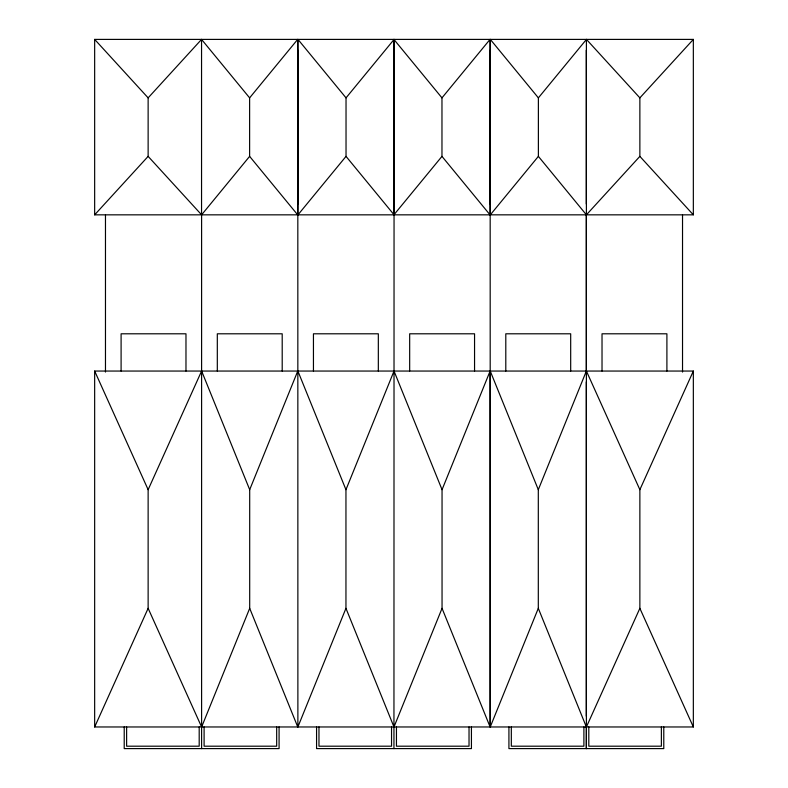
<?xml version="1.0" encoding="UTF-8"?>
<svg xmlns="http://www.w3.org/2000/svg" width="788" height="788" viewBox="0 0 788 788"><rect width="100%" height="100%" fill="white"/><g stroke="black" fill="none" stroke-linecap="round" stroke-linejoin="round"><path stroke-width="1.18" d="M201.629 726.969L249.697 608.326L249.697 489.693L297.766 371.049M345.952 489.693L394.02 371.049L442.048 489.693L442.048 608.326L393.98 726.969L345.952 608.326L345.952 489.693L297.884 371.049M345.952 608.326L297.884 726.969L297.825 215.065M442.048 489.693L490.116 371.049L490.116 726.969L442.048 608.326M490.175 215.065L490.234 726.969L538.303 608.326L538.303 489.693L586.37 371.049M94.658 726.969L94.658 371.049L693.341 371.049L693.341 726.969L94.658 726.969L148.134 608.326L148.134 489.693L201.6 371.049M693.341 726.969L639.866 608.326L639.866 489.693L693.341 371.049M586.4 726.969L639.866 608.326M249.619 97.87L201.551 39.4L148.134 97.87L148.134 156.369L201.6 214.838L249.619 156.369L249.619 97.87L297.677 39.4L94.658 39.4L94.658 214.838L297.677 214.838L297.677 39.4M346.031 97.87L394.099 39.4L394.099 214.838L346.031 156.369L346.031 97.87L297.972 39.4L490.028 39.4L490.028 214.838L297.972 214.838L297.972 39.4M297.972 214.838L346.031 156.369M441.969 97.87L393.901 39.4L393.901 214.838L441.969 156.369L441.969 97.87L490.028 39.4M639.866 156.369L586.4 214.838L538.381 156.369L538.381 97.87L586.449 39.4L639.866 97.87L639.866 156.369L693.341 214.838L490.323 214.838L490.323 39.4L693.341 39.4L693.341 214.838M490.323 214.838L538.381 156.369M94.658 214.838L148.134 156.369M639.866 97.87L693.341 39.4M94.658 39.4L148.134 97.87M490.323 39.4L538.381 97.87M441.969 156.369L490.028 214.838M249.619 156.369L297.677 214.838M586.4 371.049L639.866 489.693M94.658 371.049L148.134 489.693M148.134 608.326L201.6 726.969M490.234 371.049L538.303 489.693M538.303 608.326L586.37 726.969L586.302 748.6M201.629 371.049L249.697 489.693M249.697 608.326L297.766 726.969M682.526 215.065L682.526 372.054M666.904 371.049L666.904 333.797L602.022 333.797L602.022 371.049M663.782 726.969L663.782 748.6L508.92 748.6L508.92 726.969M661.378 726.969L661.378 746.197L588.803 746.197L588.803 726.969M586.4 39.4L586.4 214.838M586.4 215.065L586.4 748.6M586.302 50.215L586.302 204.023M586.302 215.065L586.302 372.054M586.302 381.865L586.302 716.154M583.898 726.969L583.898 746.197L511.323 746.197L511.323 726.969M570.689 371.049L570.689 333.797L505.798 333.797L505.798 371.049M490.175 50.215L490.175 204.023M474.553 371.049L474.553 333.797L409.671 333.797L409.671 371.049M471.431 726.969L471.431 748.6L316.569 748.6L316.569 726.969M469.027 726.969L469.027 746.197L396.453 746.197L396.453 726.969M394.049 215.065L393.951 748.6M391.547 726.969L391.547 746.197L318.973 746.197L318.973 726.969M378.329 371.049L378.329 333.797L313.447 333.797L313.447 371.049M297.825 50.215L297.825 204.023M282.202 371.049L282.202 333.797L217.311 333.797L217.311 371.049M279.08 726.969L279.08 748.6L124.218 748.6L124.218 726.969M276.677 726.969L276.677 746.197L204.102 746.197L204.102 726.969M201.551 39.4L201.551 214.838M201.6 215.065L201.6 748.6M199.197 726.969L199.197 746.197L126.622 746.197L126.622 726.969M185.978 371.049L185.978 333.797L121.096 333.797L121.096 371.049M105.474 215.065L105.474 372.054"/></g></svg>
